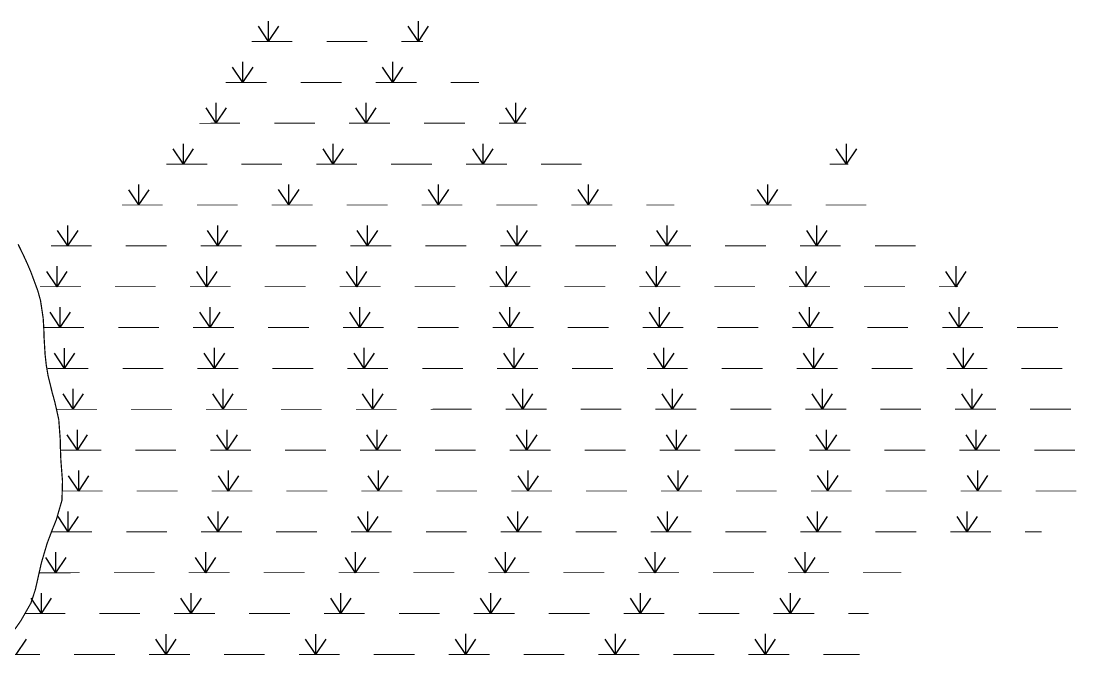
# Model space of a CAD drawing. Extents: x 205150 to 206910, y 4858726 to 4860849.
# Drawn here: x 206503.7 to 206658.7, y 4859188.4 to 4859281.5 of the extents above; entities that cross this region are included whole.
import ezdxf

# ---------------------------------------------------------------- set-up
doc = ezdxf.new("R2010")
doc.units = 0
doc.header["$LTSCALE"] = 1.5
doc.header["$MEASUREMENT"] = 0
doc.layers.add('HD-ALAGADO-BREJO', color=170, linetype='CONTINUOUS')
doc.layers.add('HD-CURSO-PERENE', color=170, linetype='CONTINUOUS')

# ---------------------------------------------------------------- blocks, each defined once
blk = doc.blocks.new('*X4')
at = {"layer": 'HD-ALAGADO-BREJO'}
for points in [[(206540.01567, 4859278.507146), (206540.0154, 4859281.507146)], [(206562.015669, 4859278.50912), (206562.0154, 4859281.50912)], [(206540.01567, 4859278.507146), (206538.515468, 4859280.757011)], [(206540.01567, 4859278.507146), (206541.515468, 4859280.75728)], [(206562.015669, 4859278.50912), (206560.515468, 4859280.758985)], [(206562.015669, 4859278.50912), (206563.515468, 4859280.759254)], [(206536.230858, 4859272.507036), (206536.230636, 4859275.507036)], [(206558.230858, 4859272.508664), (206558.230636, 4859275.508664)], [(206536.230858, 4859272.507036), (206534.730691, 4859274.756925)], [(206536.230858, 4859272.507036), (206537.730691, 4859274.757147)], [(206558.230858, 4859272.508664), (206556.730691, 4859274.758553)], [(206558.230858, 4859272.508664), (206559.730691, 4859274.758775)], [(206532.331901, 4859266.506942), (206532.331705, 4859269.506942)], [(206554.331901, 4859266.508379), (206554.331705, 4859269.508379)], [(206576.331901, 4859266.509816), (206576.331705, 4859269.509816)], [(206532.331901, 4859266.506942), (206530.831754, 4859268.756844)], [(206532.331901, 4859266.506942), (206533.831754, 4859268.75704)], [(206554.331901, 4859266.508379), (206552.831754, 4859268.758281)], [(206554.331901, 4859266.508379), (206555.831754, 4859268.758477)], [(206576.331901, 4859266.509816), (206574.831754, 4859268.759718)], [(206576.331901, 4859266.509816), (206577.831754, 4859268.759914)], [(206527.50401, 4859260.506842), (206526.00388, 4859262.756755)], [(206527.50401, 4859260.506842), (206527.503836, 4859263.506842)], [(206527.50401, 4859260.506842), (206529.00388, 4859262.756929)], [(206549.50401, 4859260.508118), (206548.00388, 4859262.758031)], [(206549.50401, 4859260.508118), (206549.503836, 4859263.508118)], [(206549.50401, 4859260.508118), (206551.00388, 4859262.758205)], [(206571.50401, 4859260.509394), (206570.00388, 4859262.759307)], [(206571.50401, 4859260.509394), (206571.503836, 4859263.509394)], [(206571.50401, 4859260.509394), (206573.00388, 4859262.759481)], [(206624.878388, 4859260.508346), (206623.377781, 4859262.757941)], [(206624.878388, 4859260.508346), (206624.877578, 4859263.508346)], [(206624.878388, 4859260.508346), (206626.377781, 4859262.758751)], [(206520.976758, 4859254.506726), (206519.476644, 4859256.75665)], [(206520.976758, 4859254.506726), (206520.976606, 4859257.506726)], [(206520.976758, 4859254.506726), (206522.476644, 4859256.756802)], [(206542.976758, 4859254.50784), (206541.476644, 4859256.757764)], [(206542.976758, 4859254.50784), (206542.976606, 4859257.50784)], [(206542.976758, 4859254.50784), (206544.476644, 4859256.757916)], [(206564.976758, 4859254.508954), (206563.476644, 4859256.758878)], [(206564.976758, 4859254.508954), (206564.976606, 4859257.508954)], [(206564.976758, 4859254.508954), (206566.476644, 4859256.75903)], [(206586.976758, 4859254.510068), (206585.476644, 4859256.759992)], [(206586.976758, 4859254.510068), (206586.976606, 4859257.510068)], [(206586.976758, 4859254.510068), (206588.476644, 4859256.760144)], [(206613.296435, 4859254.507764), (206611.796217, 4859256.757619)], [(206613.296435, 4859254.507764), (206613.296144, 4859257.507764)], [(206613.296435, 4859254.507764), (206614.796217, 4859256.757909)], [(206510.536574, 4859248.506563), (206509.036482, 4859250.756502)], [(206510.536574, 4859248.506563), (206510.536451, 4859251.506563)], [(206510.536574, 4859248.506563), (206512.036482, 4859250.756624)], [(206532.536574, 4859248.507459), (206531.036482, 4859250.757398)], [(206532.536574, 4859248.507459), (206532.536451, 4859251.507459)], [(206532.536574, 4859248.507459), (206534.036482, 4859250.75752)], [(206554.536573, 4859248.508355), (206553.036482, 4859250.758294)], [(206554.536573, 4859248.508355), (206554.536451, 4859251.508355)], [(206554.536573, 4859248.508355), (206556.036482, 4859250.758416)], [(206576.536573, 4859248.509251), (206575.036482, 4859250.75919)], [(206576.536573, 4859248.509251), (206576.536451, 4859251.509251)], [(206576.536573, 4859248.509251), (206578.036482, 4859250.759312)], [(206598.536573, 4859248.510147), (206597.036482, 4859250.760085)], [(206598.536573, 4859248.510147), (206598.536451, 4859251.510147)], [(206598.536573, 4859248.510147), (206600.036482, 4859250.760208)], [(206620.536573, 4859248.511042), (206619.036482, 4859250.760981)], [(206620.536573, 4859248.511042), (206620.536451, 4859251.511042)], [(206620.536573, 4859248.511042), (206622.036482, 4859250.761103)], [(206508.951694, 4859242.506512), (206507.451604, 4859244.756453)], [(206508.951694, 4859242.506512), (206508.951575, 4859245.506512)], [(206508.951694, 4859242.506512), (206510.451604, 4859244.756572)], [(206530.951694, 4859242.507388), (206529.451604, 4859244.757328)], [(206530.951694, 4859242.507388), (206530.951575, 4859245.507388)], [(206530.951694, 4859242.507388), (206532.451604, 4859244.757448)], [(206552.951694, 4859242.508263), (206551.451604, 4859244.758204)], [(206552.951694, 4859242.508263), (206552.951575, 4859245.508263)], [(206552.951694, 4859242.508263), (206554.451604, 4859244.758323)], [(206574.951694, 4859242.509139), (206573.451604, 4859244.759079)], [(206574.951694, 4859242.509139), (206574.951575, 4859245.509139)], [(206574.951694, 4859242.509139), (206576.451604, 4859244.759199)], [(206596.951694, 4859242.510015), (206595.451604, 4859244.759955)], [(206596.951694, 4859242.510015), (206596.951575, 4859245.510015)], [(206596.951694, 4859242.510015), (206598.451604, 4859244.760074)], [(206618.951694, 4859242.51089), (206617.451604, 4859244.76083)], [(206618.951694, 4859242.51089), (206618.951575, 4859245.51089)], [(206618.951694, 4859242.51089), (206620.451604, 4859244.76095)], [(206640.951694, 4859242.511766), (206639.451604, 4859244.761706)], [(206640.951694, 4859242.511766), (206640.951575, 4859245.511766)], [(206640.951694, 4859242.511766), (206642.451604, 4859244.761825)], [(206509.424305, 4859236.506476), (206509.424195, 4859239.506476)], [(206531.424305, 4859236.507282), (206531.424195, 4859239.507282)], [(206553.424305, 4859236.508087), (206553.424195, 4859239.508087)], [(206575.424305, 4859236.508893), (206575.424195, 4859239.508893)], [(206597.424305, 4859236.509698), (206597.424195, 4859239.509698)], [(206619.424305, 4859236.510504), (206619.424195, 4859239.510504)], [(206641.424305, 4859236.511309), (206641.424195, 4859239.511309)], [(206509.424305, 4859236.506476), (206507.924223, 4859238.756421)], [(206509.424305, 4859236.506476), (206510.924223, 4859238.756531)], [(206531.424305, 4859236.507282), (206529.924223, 4859238.757227)], [(206531.424305, 4859236.507282), (206532.924223, 4859238.757336)], [(206553.424305, 4859236.508087), (206551.924223, 4859238.758032)], [(206553.424305, 4859236.508087), (206554.924223, 4859238.758142)], [(206575.424305, 4859236.508893), (206573.924223, 4859238.758838)], [(206575.424305, 4859236.508893), (206576.924223, 4859238.758947)], [(206597.424305, 4859236.509698), (206595.924223, 4859238.759643)], [(206597.424305, 4859236.509698), (206598.924223, 4859238.759753)], [(206619.424305, 4859236.510504), (206617.924222, 4859238.760449)], [(206619.424305, 4859236.510504), (206620.924222, 4859238.760559)], [(206641.424305, 4859236.511309), (206639.924222, 4859238.761254)], [(206641.424305, 4859236.511309), (206642.924222, 4859238.761364)], [(206510.063404, 4859230.506449), (206510.063295, 4859233.506449)], [(206532.063404, 4859230.507252), (206532.063295, 4859233.507252)], [(206554.063404, 4859230.508056), (206554.063295, 4859233.508056)], [(206576.063404, 4859230.508859), (206576.063295, 4859233.508859)], [(206598.063404, 4859230.509662), (206598.063295, 4859233.509662)], [(206620.063404, 4859230.510466), (206620.063295, 4859233.510466)], [(206642.063404, 4859230.511269), (206642.063295, 4859233.511269)], [(206510.063404, 4859230.506449), (206508.563322, 4859232.756394)], [(206510.063404, 4859230.506449), (206511.563322, 4859232.756504)], [(206532.063404, 4859230.507252), (206530.563322, 4859232.757198)], [(206532.063404, 4859230.507252), (206533.563322, 4859232.757307)], [(206554.063404, 4859230.508056), (206552.563322, 4859232.758001)], [(206554.063404, 4859230.508056), (206555.563322, 4859232.758111)], [(206576.063404, 4859230.508859), (206574.563322, 4859232.758804)], [(206576.063404, 4859230.508859), (206577.563322, 4859232.758914)], [(206598.063404, 4859230.509662), (206596.563322, 4859232.759608)], [(206598.063404, 4859230.509662), (206599.563322, 4859232.759717)], [(206620.063404, 4859230.510466), (206618.563322, 4859232.760411)], [(206620.063404, 4859230.510466), (206621.563322, 4859232.760521)], [(206642.063404, 4859230.511269), (206640.563322, 4859232.761214)], [(206642.063404, 4859230.511269), (206643.563322, 4859232.761324)], [(206511.323787, 4859224.50643), (206511.323676, 4859227.50643)], [(206533.323787, 4859224.507243), (206533.323676, 4859227.507243)], [(206555.323787, 4859224.508055), (206555.323676, 4859227.508055)], [(206577.323787, 4859224.508868), (206577.323676, 4859227.508868)], [(206599.323787, 4859224.509681), (206599.323676, 4859227.509681)], [(206621.323787, 4859224.510493), (206621.323676, 4859227.510493)], [(206643.323787, 4859224.511306), (206643.323676, 4859227.511306)], [(206511.323787, 4859224.50643), (206509.823704, 4859226.756374)], [(206511.323787, 4859224.50643), (206512.823704, 4859226.756485)], [(206533.323787, 4859224.507243), (206531.823703, 4859226.757187)], [(206533.323787, 4859224.507243), (206534.823703, 4859226.757298)], [(206555.323787, 4859224.508055), (206553.823703, 4859226.758)], [(206555.323787, 4859224.508055), (206556.823703, 4859226.758111)], [(206577.323787, 4859224.508868), (206575.823703, 4859226.758812)], [(206577.323787, 4859224.508868), (206578.823703, 4859226.758923)], [(206599.323787, 4859224.509681), (206597.823703, 4859226.759625)], [(206599.323787, 4859224.509681), (206600.823703, 4859226.759736)], [(206621.323787, 4859224.510493), (206619.823703, 4859226.760438)], [(206621.323787, 4859224.510493), (206622.823703, 4859226.760549)], [(206643.323787, 4859224.511306), (206641.823703, 4859226.761251)], [(206643.323787, 4859224.511306), (206644.823703, 4859226.761361)], [(206511.93267, 4859218.506404), (206510.432586, 4859220.756348)], [(206511.93267, 4859218.506404), (206511.932558, 4859221.506404)], [(206511.93267, 4859218.506404), (206513.432586, 4859220.75646)], [(206533.93267, 4859218.507227), (206532.432586, 4859220.75717)], [(206533.93267, 4859218.507227), (206533.932558, 4859221.507227)], [(206533.93267, 4859218.507227), (206535.432586, 4859220.757283)], [(206555.93267, 4859218.508049), (206554.432586, 4859220.757993)], [(206555.93267, 4859218.508049), (206555.932558, 4859221.508049)], [(206555.93267, 4859218.508049), (206557.432586, 4859220.758105)], [(206577.93267, 4859218.508871), (206576.432586, 4859220.758815)], [(206577.93267, 4859218.508871), (206577.932558, 4859221.508871)], [(206577.93267, 4859218.508871), (206579.432586, 4859220.758927)], [(206599.93267, 4859218.509694), (206598.432586, 4859220.759638)], [(206599.93267, 4859218.509694), (206599.932558, 4859221.509694)], [(206599.93267, 4859218.509694), (206601.432586, 4859220.75975)], [(206621.93267, 4859218.510516), (206620.432586, 4859220.76046)], [(206621.93267, 4859218.510516), (206621.932558, 4859221.510516)], [(206621.93267, 4859218.510516), (206623.432586, 4859220.760572)], [(206643.93267, 4859218.511339), (206642.432586, 4859220.761283)], [(206643.93267, 4859218.511339), (206643.932558, 4859221.511339)], [(206643.93267, 4859218.511339), (206645.432586, 4859220.761395)], [(206512.136267, 4859212.506374), (206510.636182, 4859214.756317)], [(206512.136267, 4859212.506374), (206512.136154, 4859215.506374)], [(206512.136267, 4859212.506374), (206513.636182, 4859214.756431)], [(206534.136267, 4859212.507207), (206532.636182, 4859214.757151)], [(206534.136267, 4859212.507207), (206534.136154, 4859215.507207)], [(206534.136267, 4859212.507207), (206535.636182, 4859214.757264)], [(206556.136267, 4859212.50804), (206554.636182, 4859214.757984)], [(206556.136267, 4859212.50804), (206556.136154, 4859215.50804)], [(206556.136267, 4859212.50804), (206557.636182, 4859214.758097)], [(206578.136267, 4859212.508873), (206576.636182, 4859214.758817)], [(206578.136267, 4859212.508873), (206578.136154, 4859215.508873)], [(206578.136267, 4859212.508873), (206579.636182, 4859214.75893)], [(206600.136267, 4859212.509707), (206598.636182, 4859214.75965)], [(206600.136267, 4859212.509707), (206600.136154, 4859215.509707)], [(206600.136267, 4859212.509707), (206601.636182, 4859214.759763)], [(206622.136267, 4859212.51054), (206620.636182, 4859214.760483)], [(206622.136267, 4859212.51054), (206622.136154, 4859215.51054)], [(206622.136267, 4859212.51054), (206623.636182, 4859214.760596)], [(206644.136267, 4859212.511373), (206642.636182, 4859214.761316)], [(206644.136267, 4859212.511373), (206644.136153, 4859215.511373)], [(206644.136267, 4859212.511373), (206645.636182, 4859214.761429)], [(206510.603488, 4859206.506327), (206509.103402, 4859208.75627)], [(206510.603488, 4859206.506327), (206510.603373, 4859209.506327)], [(206510.603488, 4859206.506327), (206512.103402, 4859208.756385)], [(206532.603488, 4859206.507172), (206531.103402, 4859208.757115)], [(206532.603488, 4859206.507172), (206532.603373, 4859209.507172)], [(206532.603488, 4859206.507172), (206534.103402, 4859208.75723)], [(206554.603488, 4859206.508017), (206553.103402, 4859208.75796)], [(206554.603488, 4859206.508017), (206554.603373, 4859209.508017)], [(206554.603488, 4859206.508017), (206556.103402, 4859208.758075)], [(206576.603488, 4859206.508862), (206575.103402, 4859208.758805)], [(206576.603488, 4859206.508862), (206576.603373, 4859209.508862)], [(206576.603488, 4859206.508862), (206578.103402, 4859208.75892)], [(206598.603488, 4859206.509707), (206597.103402, 4859208.75965)], [(206598.603488, 4859206.509707), (206598.603373, 4859209.509707)], [(206598.603488, 4859206.509707), (206600.103402, 4859208.759765)], [(206620.603488, 4859206.510552), (206619.103402, 4859208.760495)], [(206620.603488, 4859206.510552), (206620.603373, 4859209.510552)], [(206620.603488, 4859206.510552), (206622.103402, 4859208.76061)], [(206642.603488, 4859206.511397), (206641.103402, 4859208.76134)], [(206642.603488, 4859206.511397), (206642.603373, 4859209.511397)], [(206642.603488, 4859206.511397), (206644.103402, 4859208.761455)], [(206508.7883, 4859200.506283), (206507.288207, 4859202.756221)], [(206508.7883, 4859200.506283), (206508.788177, 4859203.506283)], [(206508.7883, 4859200.506283), (206510.288207, 4859202.756344)], [(206530.7883, 4859200.507184), (206529.288207, 4859202.757123)], [(206530.7883, 4859200.507184), (206530.788177, 4859203.507184)], [(206530.7883, 4859200.507184), (206532.288207, 4859202.757246)], [(206552.7883, 4859200.508086), (206551.288207, 4859202.758024)], [(206552.7883, 4859200.508086), (206552.788177, 4859203.508086)], [(206552.7883, 4859200.508086), (206554.288207, 4859202.758147)], [(206574.7883, 4859200.508987), (206573.288207, 4859202.758926)], [(206574.7883, 4859200.508987), (206574.788177, 4859203.508987)], [(206574.7883, 4859200.508987), (206576.288207, 4859202.759049)], [(206596.7883, 4859200.509889), (206595.288207, 4859202.759828)], [(206596.7883, 4859200.509889), (206596.788177, 4859203.509889)], [(206596.7883, 4859200.509889), (206598.288207, 4859202.75995)], [(206618.7883, 4859200.510791), (206617.288207, 4859202.760729)], [(206618.7883, 4859200.510791), (206618.788177, 4859203.510791)], [(206618.7883, 4859200.510791), (206620.288207, 4859202.760852)], [(206506.641141, 4859194.506229), (206506.641017, 4859197.506229)], [(206528.641141, 4859194.50714), (206528.641017, 4859197.50714)], [(206550.641141, 4859194.50805), (206550.641017, 4859197.50805)], [(206572.641141, 4859194.508961), (206572.641017, 4859197.508961)], [(206594.641141, 4859194.509871), (206594.641017, 4859197.509871)], [(206616.641141, 4859194.510782), (206616.641016, 4859197.510782)], [(206506.641141, 4859194.506229), (206505.141048, 4859196.756167)], [(206506.641141, 4859194.506229), (206508.141048, 4859196.756291)], [(206528.641141, 4859194.50714), (206527.141048, 4859196.757078)], [(206528.641141, 4859194.50714), (206530.141048, 4859196.757202)], [(206550.641141, 4859194.50805), (206549.141048, 4859196.757988)], [(206550.641141, 4859194.50805), (206552.141048, 4859196.758112)], [(206572.641141, 4859194.508961), (206571.141048, 4859196.758899)], [(206572.641141, 4859194.508961), (206574.141048, 4859196.759023)], [(206594.641141, 4859194.509871), (206593.141048, 4859196.759809)], [(206594.641141, 4859194.509871), (206596.141048, 4859196.759933)], [(206616.641141, 4859194.510782), (206615.141048, 4859196.76072)], [(206616.641141, 4859194.510782), (206618.141048, 4859196.760844)], [(206524.954351, 4859188.507061), (206524.954228, 4859191.507061)], [(206546.954351, 4859188.507963), (206546.954228, 4859191.507963)], [(206568.954351, 4859188.508866), (206568.954228, 4859191.508866)], [(206590.954351, 4859188.509768), (206590.954228, 4859191.509768)], [(206612.954351, 4859188.510671), (206612.954228, 4859191.510671)], [(206502.954351, 4859188.506158), (206504.454259, 4859190.75622)], [(206524.954351, 4859188.507061), (206523.454259, 4859190.756999)], [(206524.954351, 4859188.507061), (206526.454259, 4859190.757122)], [(206546.954351, 4859188.507963), (206545.454259, 4859190.757902)], [(206546.954351, 4859188.507963), (206548.454259, 4859190.758025)], [(206568.954351, 4859188.508866), (206567.454259, 4859190.758804)], [(206568.954351, 4859188.508866), (206570.454259, 4859190.758927)], [(206590.954351, 4859188.509768), (206589.454259, 4859190.759707)], [(206590.954351, 4859188.509768), (206592.454259, 4859190.75983)], [(206612.954351, 4859188.510671), (206611.454259, 4859190.760609)], [(206612.954351, 4859188.510671), (206614.454259, 4859190.760733)]]:
    blk.add_lwpolyline(points, dxfattribs=at)
at = {"layer": 'HD-ALAGADO-BREJO', "const_width": 0.13}
for points in [[(206537.51567, 4859278.506921), (206538.51567, 4859278.507011)], [(206538.51567, 4859278.507011), (206543.51567, 4859278.50746)], [(206548.51567, 4859278.507908), (206554.515669, 4859278.508447)], [(206559.515669, 4859278.508896), (206560.515669, 4859278.508985)], [(206560.515669, 4859278.508985), (206562.515669, 4859278.509165)], [(206562.515669, 4859278.509165), (206562.667523, 4859278.507173)], [(206533.730858, 4859272.506851), (206534.730858, 4859272.506925)], [(206534.730858, 4859272.506925), (206539.730858, 4859272.507295)], [(206544.730858, 4859272.507665), (206550.730858, 4859272.508109)], [(206555.730858, 4859272.508479), (206556.730858, 4859272.508553)], [(206556.730858, 4859272.508553), (206561.730858, 4859272.508923)], [(206566.730858, 4859272.509294), (206570.730858, 4859272.50959)], [(206570.730858, 4859272.50959), (206570.902741, 4859272.507222)], [(206529.831901, 4859266.506779), (206530.831901, 4859266.506844)], [(206530.831901, 4859266.506844), (206535.831901, 4859266.50717)], [(206540.831901, 4859266.507497), (206546.831901, 4859266.507889)], [(206551.831901, 4859266.508215), (206552.831901, 4859266.508281)], [(206552.831901, 4859266.508281), (206557.831901, 4859266.508607)], [(206562.831901, 4859266.508934), (206568.831901, 4859266.509326)], [(206573.831901, 4859266.509652), (206574.831901, 4859266.509718)], [(206574.831901, 4859266.509718), (206577.831901, 4859266.509914)], [(206577.831901, 4859266.509914), (206577.8423, 4859266.507259)], [(206525.00401, 4859260.506697), (206526.00401, 4859260.506755)], [(206526.00401, 4859260.506755), (206531.00401, 4859260.507045)], [(206536.00401, 4859260.507335), (206542.00401, 4859260.507683)], [(206547.00401, 4859260.507973), (206548.00401, 4859260.508031)], [(206548.00401, 4859260.508031), (206553.00401, 4859260.508321)], [(206558.00401, 4859260.508611), (206564.00401, 4859260.508959)], [(206569.00401, 4859260.509249), (206570.00401, 4859260.509307)], [(206570.00401, 4859260.509307), (206575.00401, 4859260.509597)], [(206580.00401, 4859260.509887), (206586.00401, 4859260.510235)], [(206622.378388, 4859260.507671), (206623.378388, 4859260.507941)], [(206623.378388, 4859260.507941), (206624.378388, 4859260.508211)], [(206624.378388, 4859260.508211), (206625.124231, 4859260.507699)], [(206518.476758, 4859254.506599), (206519.476758, 4859254.50665)], [(206519.476758, 4859254.50665), (206524.476758, 4859254.506903)], [(206529.476758, 4859254.507156), (206535.476758, 4859254.50746)], [(206540.476758, 4859254.507713), (206541.476758, 4859254.507764)], [(206541.476758, 4859254.507764), (206546.476758, 4859254.508017)], [(206551.476758, 4859254.50827), (206557.476758, 4859254.508574)], [(206562.476758, 4859254.508828), (206563.476758, 4859254.508878)], [(206563.476758, 4859254.508878), (206568.476758, 4859254.509131)], [(206573.476758, 4859254.509385), (206579.476758, 4859254.509689)], [(206584.476758, 4859254.509942), (206585.476758, 4859254.509992)], [(206585.476758, 4859254.509992), (206590.476758, 4859254.510246)], [(206595.476758, 4859254.510499), (206599.476758, 4859254.510702)], [(206599.476758, 4859254.510702), (206599.605168, 4859254.50741)], [(206610.796435, 4859254.507522), (206611.796435, 4859254.507619)], [(206611.796435, 4859254.507619), (206616.796435, 4859254.508103)], [(206621.796435, 4859254.508586), (206627.796435, 4859254.509167)], [(206508.036574, 4859248.506462), (206509.036574, 4859248.506502)], [(206509.036574, 4859248.506502), (206514.036574, 4859248.506706)], [(206519.036574, 4859248.50691), (206525.036574, 4859248.507154)], [(206530.036574, 4859248.507357), (206531.036574, 4859248.507398)], [(206531.036574, 4859248.507398), (206536.036574, 4859248.507602)], [(206541.036574, 4859248.507805), (206547.036573, 4859248.50805)], [(206552.036573, 4859248.508253), (206553.036573, 4859248.508294)], [(206553.036573, 4859248.508294), (206558.036573, 4859248.508497)], [(206563.036573, 4859248.508701), (206569.036573, 4859248.508945)], [(206574.036573, 4859248.509149), (206575.036573, 4859248.50919)], [(206575.036573, 4859248.50919), (206580.036573, 4859248.509393)], [(206585.036573, 4859248.509597), (206591.036573, 4859248.509841)], [(206596.036573, 4859248.510045), (206597.036573, 4859248.510085)], [(206597.036573, 4859248.510085), (206602.036573, 4859248.510289)], [(206607.036573, 4859248.510493), (206613.036573, 4859248.510737)], [(206618.036573, 4859248.510941), (206619.036573, 4859248.510981)], [(206619.036573, 4859248.510981), (206624.036573, 4859248.511185)], [(206629.036573, 4859248.511388), (206635.036573, 4859248.511633)], [(206506.451694, 4859242.506413), (206507.451694, 4859242.506453)], [(206507.451694, 4859242.506453), (206512.451694, 4859242.506652)], [(206517.451694, 4859242.506851), (206523.451694, 4859242.507089)], [(206528.451694, 4859242.507288), (206529.451694, 4859242.507328)], [(206529.451694, 4859242.507328), (206534.451694, 4859242.507527)], [(206539.451694, 4859242.507726), (206545.451694, 4859242.507965)], [(206550.451694, 4859242.508164), (206551.451694, 4859242.508204)], [(206551.451694, 4859242.508204), (206556.451694, 4859242.508403)], [(206561.451694, 4859242.508602), (206567.451694, 4859242.50884)], [(206572.451694, 4859242.509039), (206573.451694, 4859242.509079)], [(206573.451694, 4859242.509079), (206578.451694, 4859242.509278)], [(206583.451694, 4859242.509477), (206589.451694, 4859242.509716)], [(206594.451694, 4859242.509915), (206595.451694, 4859242.509955)], [(206595.451694, 4859242.509955), (206600.451694, 4859242.510154)], [(206605.451694, 4859242.510353), (206611.451694, 4859242.510592)], [(206616.451694, 4859242.510791), (206617.451694, 4859242.51083)], [(206617.451694, 4859242.51083), (206622.451694, 4859242.511029)], [(206627.451694, 4859242.511228), (206633.451694, 4859242.511467)], [(206638.451694, 4859242.511666), (206639.451694, 4859242.511706)], [(206639.451694, 4859242.511706), (206640.451694, 4859242.511746)], [(206640.451694, 4859242.511746), (206641.234362, 4859242.507761)], [(206506.924305, 4859236.506385), (206507.924305, 4859236.506421)], [(206507.924305, 4859236.506421), (206512.924305, 4859236.506604)], [(206517.924305, 4859236.506787), (206523.924305, 4859236.507007)], [(206528.924305, 4859236.50719), (206529.924305, 4859236.507227)], [(206529.924305, 4859236.507227), (206534.924305, 4859236.50741)], [(206539.924305, 4859236.507593), (206545.924305, 4859236.507812)], [(206550.924305, 4859236.507996), (206551.924305, 4859236.508032)], [(206551.924305, 4859236.508032), (206556.924305, 4859236.508215)], [(206561.924305, 4859236.508398), (206567.924305, 4859236.508618)], [(206572.924305, 4859236.508801), (206573.924305, 4859236.508838)], [(206573.924305, 4859236.508838), (206578.924305, 4859236.509021)], [(206583.924305, 4859236.509204), (206589.924305, 4859236.509423)], [(206594.924305, 4859236.509607), (206595.924305, 4859236.509643)], [(206595.924305, 4859236.509643), (206600.924305, 4859236.509826)], [(206605.924305, 4859236.510009), (206611.924305, 4859236.510229)], [(206616.924305, 4859236.510412), (206617.924305, 4859236.510449)], [(206617.924305, 4859236.510449), (206622.924305, 4859236.510632)], [(206627.924305, 4859236.510815), (206633.924305, 4859236.511034)], [(206638.924305, 4859236.511218), (206639.924305, 4859236.511254)], [(206639.924305, 4859236.511254), (206644.924305, 4859236.511437)], [(206649.924305, 4859236.51162), (206655.924305, 4859236.51184)], [(206507.563404, 4859230.506358), (206508.563404, 4859230.506394)], [(206508.563404, 4859230.506394), (206513.563404, 4859230.506577)], [(206518.563404, 4859230.50676), (206524.563404, 4859230.506979)], [(206529.563404, 4859230.507161), (206530.563404, 4859230.507198)], [(206530.563404, 4859230.507198), (206535.563404, 4859230.50738)], [(206540.563404, 4859230.507563), (206546.563404, 4859230.507782)], [(206551.563404, 4859230.507965), (206552.563404, 4859230.508001)], [(206552.563404, 4859230.508001), (206557.563404, 4859230.508184)], [(206562.563404, 4859230.508366), (206568.563404, 4859230.508585)], [(206573.563404, 4859230.508768), (206574.563404, 4859230.508804)], [(206574.563404, 4859230.508804), (206579.563404, 4859230.508987)], [(206584.563404, 4859230.50917), (206590.563404, 4859230.509389)], [(206595.563404, 4859230.509571), (206596.563404, 4859230.509608)], [(206596.563404, 4859230.509608), (206601.563404, 4859230.50979)], [(206606.563404, 4859230.509973), (206612.563404, 4859230.510192)], [(206617.563404, 4859230.510374), (206618.563404, 4859230.510411)], [(206618.563404, 4859230.510411), (206623.563404, 4859230.510594)], [(206628.563404, 4859230.510776), (206634.563404, 4859230.510995)], [(206639.563404, 4859230.511178), (206640.563404, 4859230.511214)], [(206640.563404, 4859230.511214), (206645.563404, 4859230.511397)], [(206650.563404, 4859230.511579), (206656.563404, 4859230.511799)], [(206508.823787, 4859224.506337), (206509.823787, 4859224.506374)], [(206509.823787, 4859224.506374), (206514.823787, 4859224.506559)], [(206519.823787, 4859224.506744), (206525.823787, 4859224.506965)], [(206530.823787, 4859224.50715), (206531.823787, 4859224.507187)], [(206531.823787, 4859224.507187), (206536.823787, 4859224.507372)], [(206541.823787, 4859224.507557), (206547.823787, 4859224.507778)], [(206552.823787, 4859224.507963), (206553.823787, 4859224.508)], [(206553.823787, 4859224.508), (206558.823787, 4859224.508184)], [(206563.823787, 4859224.508369), (206569.823787, 4859224.508591)], [(206574.823787, 4859224.508776), (206575.823787, 4859224.508812)], [(206575.823787, 4859224.508812), (206580.823787, 4859224.508997)], [(206585.823787, 4859224.509182), (206591.823787, 4859224.509404)], [(206596.823787, 4859224.509588), (206597.823787, 4859224.509625)], [(206597.823787, 4859224.509625), (206602.823787, 4859224.50981)], [(206607.823787, 4859224.509995), (206613.823787, 4859224.510216)], [(206618.823787, 4859224.510401), (206619.823787, 4859224.510438)], [(206619.823787, 4859224.510438), (206624.823787, 4859224.510623)], [(206629.823787, 4859224.510807), (206635.823787, 4859224.511029)], [(206640.823787, 4859224.511214), (206641.823787, 4859224.511251)], [(206641.823787, 4859224.511251), (206646.823787, 4859224.511435)], [(206651.823787, 4859224.51162), (206657.823787, 4859224.511842)], [(206509.43267, 4859218.506311), (206510.43267, 4859218.506348)], [(206510.43267, 4859218.506348), (206515.43267, 4859218.506535)], [(206520.43267, 4859218.506722), (206526.43267, 4859218.506946)], [(206531.43267, 4859218.507133), (206532.43267, 4859218.50717)], [(206532.43267, 4859218.50717), (206537.43267, 4859218.507357)], [(206542.43267, 4859218.507544), (206548.43267, 4859218.507769)], [(206553.43267, 4859218.507955), (206554.43267, 4859218.507993)], [(206554.43267, 4859218.507993), (206559.43267, 4859218.50818)], [(206564.43267, 4859218.508367), (206570.43267, 4859218.508591)], [(206575.43267, 4859218.508778), (206576.43267, 4859218.508815)], [(206576.43267, 4859218.508815), (206581.43267, 4859218.509002)], [(206586.43267, 4859218.509189), (206592.43267, 4859218.509413)], [(206597.43267, 4859218.5096), (206598.43267, 4859218.509638)], [(206598.43267, 4859218.509638), (206603.43267, 4859218.509825)], [(206608.43267, 4859218.510012), (206614.43267, 4859218.510236)], [(206619.43267, 4859218.510423), (206620.43267, 4859218.51046)], [(206620.43267, 4859218.51046), (206625.43267, 4859218.510647)], [(206630.43267, 4859218.510834), (206636.43267, 4859218.511058)], [(206641.43267, 4859218.511245), (206642.43267, 4859218.511283)], [(206642.43267, 4859218.511283), (206647.43267, 4859218.51147)], [(206652.43267, 4859218.511657), (206658.43267, 4859218.511881)], [(206509.636267, 4859212.50628), (206510.636267, 4859212.506317)], [(206510.636267, 4859212.506317), (206515.636267, 4859212.506507)], [(206520.636267, 4859212.506696), (206526.636267, 4859212.506923)], [(206531.636267, 4859212.507113), (206532.636267, 4859212.507151)], [(206532.636267, 4859212.507151), (206537.636267, 4859212.50734)], [(206542.636267, 4859212.507529), (206548.636267, 4859212.507756)], [(206553.636267, 4859212.507946), (206554.636267, 4859212.507984)], [(206554.636267, 4859212.507984), (206559.636267, 4859212.508173)], [(206564.636267, 4859212.508362), (206570.636267, 4859212.508589)], [(206575.636267, 4859212.508779), (206576.636267, 4859212.508817)], [(206576.636267, 4859212.508817), (206581.636267, 4859212.509006)], [(206586.636267, 4859212.509195), (206592.636267, 4859212.509423)], [(206597.636267, 4859212.509612), (206598.636267, 4859212.50965)], [(206598.636267, 4859212.50965), (206603.636267, 4859212.509839)], [(206608.636267, 4859212.510028), (206614.636267, 4859212.510256)], [(206619.636267, 4859212.510445), (206620.636267, 4859212.510483)], [(206620.636267, 4859212.510483), (206625.636267, 4859212.510672)], [(206630.636267, 4859212.510861), (206636.636267, 4859212.511089)], [(206641.636267, 4859212.511278), (206642.636267, 4859212.511316)], [(206642.636267, 4859212.511316), (206647.636267, 4859212.511505)], [(206652.636267, 4859212.511695), (206658.636267, 4859212.511922)], [(206508.103488, 4859206.506231), (206509.103488, 4859206.50627)], [(206509.103488, 4859206.50627), (206514.103488, 4859206.506462)], [(206519.103488, 4859206.506654), (206525.103488, 4859206.506884)], [(206530.103488, 4859206.507076), (206531.103488, 4859206.507115)], [(206531.103488, 4859206.507115), (206536.103488, 4859206.507307)], [(206541.103488, 4859206.507499), (206547.103488, 4859206.507729)], [(206552.103488, 4859206.507921), (206553.103488, 4859206.50796)], [(206553.103488, 4859206.50796), (206558.103488, 4859206.508152)], [(206563.103488, 4859206.508344), (206569.103488, 4859206.508574)], [(206574.103488, 4859206.508766), (206575.103488, 4859206.508805)], [(206575.103488, 4859206.508805), (206580.103488, 4859206.508997)], [(206585.103488, 4859206.509189), (206591.103488, 4859206.509419)], [(206596.103488, 4859206.509611), (206597.103488, 4859206.50965)], [(206597.103488, 4859206.50965), (206602.103488, 4859206.509842)], [(206607.103488, 4859206.510034), (206613.103488, 4859206.510264)], [(206618.103488, 4859206.510456), (206619.103488, 4859206.510495)], [(206619.103488, 4859206.510495), (206624.103488, 4859206.510687)], [(206629.103488, 4859206.510879), (206635.103488, 4859206.511109)], [(206640.103488, 4859206.511301), (206641.103488, 4859206.51134)], [(206641.103488, 4859206.51134), (206646.103488, 4859206.511532)], [(206651.103488, 4859206.511724), (206653.103488, 4859206.511801)], [(206653.103488, 4859206.511801), (206653.524016, 4859206.507686)], [(206506.2883, 4859200.50618), (206507.2883, 4859200.506221)], [(206507.2883, 4859200.506221), (206512.2883, 4859200.506426)], [(206517.2883, 4859200.506631), (206523.2883, 4859200.506877)], [(206528.2883, 4859200.507082), (206529.2883, 4859200.507123)], [(206529.2883, 4859200.507123), (206534.2883, 4859200.507328)], [(206539.2883, 4859200.507533), (206545.2883, 4859200.507778)], [(206550.2883, 4859200.507983), (206551.2883, 4859200.508024)], [(206551.2883, 4859200.508024), (206556.2883, 4859200.508229)], [(206561.2883, 4859200.508434), (206567.2883, 4859200.50868)], [(206572.2883, 4859200.508885), (206573.2883, 4859200.508926)], [(206573.2883, 4859200.508926), (206578.2883, 4859200.509131)], [(206583.2883, 4859200.509336), (206589.2883, 4859200.509582)], [(206594.2883, 4859200.509787), (206595.2883, 4859200.509828)], [(206595.2883, 4859200.509828), (206600.2883, 4859200.510032)], [(206605.2883, 4859200.510237), (206611.2883, 4859200.510483)], [(206616.2883, 4859200.510688), (206617.2883, 4859200.510729)], [(206617.2883, 4859200.510729), (206622.2883, 4859200.510934)], [(206627.2883, 4859200.511139), (206632.288299, 4859200.511344)], [(206632.288299, 4859200.511344), (206632.912053, 4859200.507446)], [(206504.141141, 4859194.506126), (206505.141141, 4859194.506167)], [(206505.141141, 4859194.506167), (206510.141141, 4859194.506374)], [(206515.141141, 4859194.506581), (206521.141141, 4859194.506829)], [(206526.141141, 4859194.507036), (206527.141141, 4859194.507078)], [(206527.141141, 4859194.507078), (206532.141141, 4859194.507285)], [(206537.141141, 4859194.507491), (206543.141141, 4859194.50774)], [(206548.141141, 4859194.507947), (206549.141141, 4859194.507988)], [(206549.141141, 4859194.507988), (206554.141141, 4859194.508195)], [(206559.141141, 4859194.508402), (206565.141141, 4859194.50865)], [(206570.141141, 4859194.508857), (206571.141141, 4859194.508899)], [(206571.141141, 4859194.508899), (206576.141141, 4859194.509106)], [(206581.141141, 4859194.509313), (206587.141141, 4859194.509561)], [(206592.141141, 4859194.509768), (206593.141141, 4859194.509809)], [(206593.141141, 4859194.509809), (206598.141141, 4859194.510016)], [(206603.141141, 4859194.510223), (206609.141141, 4859194.510471)], [(206614.141141, 4859194.510678), (206615.141141, 4859194.51072)], [(206615.141141, 4859194.51072), (206620.141141, 4859194.510927)], [(206625.141141, 4859194.511134), (206627.141141, 4859194.511216)], [(206627.141141, 4859194.511216), (206628.134372, 4859194.507366)], [(206501.454351, 4859188.506097), (206506.454351, 4859188.506302)], [(206511.454351, 4859188.506507), (206517.454351, 4859188.506753)], [(206522.454351, 4859188.506958), (206523.454351, 4859188.506999)], [(206523.454351, 4859188.506999), (206528.454351, 4859188.507204)], [(206533.454351, 4859188.50741), (206539.454351, 4859188.507656)], [(206544.454351, 4859188.507861), (206545.454351, 4859188.507902)], [(206545.454351, 4859188.507902), (206550.454351, 4859188.508107)], [(206555.454351, 4859188.508312), (206561.454351, 4859188.508558)], [(206566.454351, 4859188.508763), (206567.454351, 4859188.508804)], [(206567.454351, 4859188.508804), (206572.454351, 4859188.50901)], [(206577.454351, 4859188.509215), (206583.454351, 4859188.509461)], [(206588.454351, 4859188.509666), (206589.454351, 4859188.509707)], [(206589.454351, 4859188.509707), (206594.454351, 4859188.509912)], [(206599.454351, 4859188.510117), (206605.454351, 4859188.510363)], [(206610.454351, 4859188.510568), (206611.454351, 4859188.510609)], [(206611.454351, 4859188.510609), (206616.454351, 4859188.510815)], [(206621.454351, 4859188.51102), (206626.454351, 4859188.511225)], [(206626.454351, 4859188.511225), (206626.799624, 4859188.507319)]]:
    blk.add_lwpolyline(points, dxfattribs=at)

msp = doc.modelspace()

# ---------------------------------------------------------------- linework, layer by layer
at = {"layer": 'HD-CURSO-PERENE', "const_width": 0.18, "flags": 128}
msp.add_lwpolyline([(206503.23, 4859248.73), (206503.89, 4859247.39), (206504.52, 4859246.03), (206505.11, 4859244.65), (206506.12, 4859241.92), (206506.52, 4859240.48), (206506.91, 4859237.9), (206507, 4859236.4), (206507.05, 4859234.9), (206507.2, 4859232.46), (206507.37, 4859230.97), (206507.62, 4859229.49), (206508.23, 4859226.99), (206508.63, 4859225.54), (206509.2, 4859223), (206509.42, 4859220.03), (206509.45, 4859218.52), (206509.51, 4859217.01), (206509.63, 4859215.46), (206509.75, 4859213.95), (206509.67, 4859211.15), (206508.84, 4859208.29), (206508.27, 4859206.88), (206507.5, 4859204.84), (206506.65, 4859201.97), (206506.1, 4859199.53), (206505.77, 4859198.06), (206505.12, 4859196.06), (206503.64, 4859193.47), (206502.77, 4859192.23)], dxfattribs=at)

# ---------------------------------------------------------------- block references
at = {"layer": 'HD-ALAGADO-BREJO'}
msp.add_blockref('*X4', (0, 0), dxfattribs=at)

doc.saveas('drawing.dxf')
